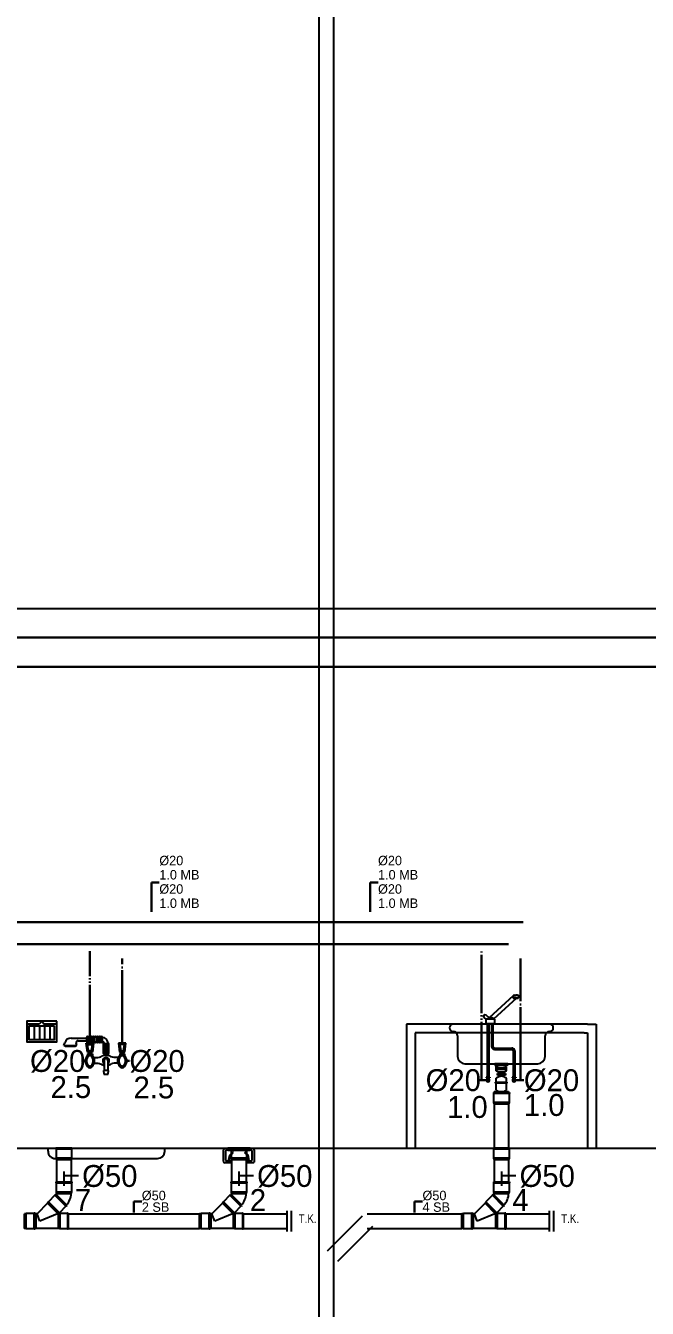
# Model space of a CAD drawing. Header units: centimetres. Extents: x 247996 to 315152, y -468471 to -440326.
# Drawn here: x 270614 to 271040, y -444710 to -443831 of the extents above; entities that cross this region are included whole.
import ezdxf
from ezdxf.enums import TextEntityAlignment as Align

# ---------------------------------------------------------------- set-up
doc = ezdxf.new("R2010")
doc.units = ezdxf.units.CM
for name, pattern in [('0', [500, 500]), ('BASMA HATTI', [0.375, 0.25, -0.125]), ('SICAK', [4.600000000000001, 4, -0.15, 0.075, -0.15, 0.075, -0.15]), ('SOGUK', [5.4, 5, -0.2, 0, -0.2])]:
    doc.linetypes.add(name, pattern=pattern)
for name, color, linetype in [('SCOTT-MTY-CİHAZ', 135, 'Continuous'), ('SCOTT-MTY-PVC', 43, 'Continuous'), ('SCOTT-MTY-SEMA', 8, 'Continuous'), ('SCOTT-MTY-SIRKULASYON-BORU', 31, 'Continuous'), ('SCOTT-MTY-TEFRIS', 15, 'Continuous'), ('SCOTT-MTY-YUK-BIRIMI', 7, 'Continuous')]:
    doc.layers.add(name, color=color, linetype=linetype)
for name, color, linetype, lineweight in [('SCOTT-MTY-PISSU-CAP', 211, 'Continuous', 30), ('SCOTT-MTY-SICAKSU-BORU', 1, 'BASMA HATTI', 30), ('SCOTT-MTY-SOGUKSU-BORU', 5, '0', 30), ('SCOTT-MTY-TEMIZSU-CAP', 101, 'Continuous', 30)]:
    doc.layers.add(name, color=color, linetype=linetype, lineweight=lineweight)
doc.styles.add('CAP', font='wturkce.SHX', dxfattribs={"width": 0.65})
doc.styles.add('MTY_CAP', font='wturkce.SHX', dxfattribs={"width": 0.65})
doc.styles.add('ROTAS', font='arial.ttf')

# ---------------------------------------------------------------- blocks, each defined once
blk = doc.blocks.new('DUS TEKNESI1 KOLON')
at = {"layer": 'SCOTT-MTY-SICAKSU-BORU', "linetype": 'SICAK', "ltscale": 10}
blk.add_line((17.78859848637148, 71.98681470639531), (17.78859848633783, 135), dxfattribs=at)
at = {"layer": 'SCOTT-MTY-SOGUKSU-BORU', "linetype": 'SOGUK', "ltscale": 10}
blk.add_line((39.9447523753679, 71.98681470639531), (39.9447523754734, 130), dxfattribs=at)
at = {"layer": 'SCOTT-MTY-TEFRIS', "color": 2}
for p, q in [((-16.90549349372122, 85.05168295848853), (-25.51486292636491, 85.05168295848853)), ((-20.4116581187136, 83.67023136365788), (-20.4116581187136, 74.57912321436925)), ((-15.20906265923077, 87.0084504579354), (-16.9054934939295, 85.05168295848853)), ((-16.74235529506041, 83.67023136365788), (-16.74235529506041, 74.57912321436925)), ((-15.20906265923077, 87.0084504579354), (-13.57896793185864, 85.05168295848853)), ((-4.903262392107536, 85.05168295848853), (-13.57896793185864, 85.05168295848853)), ((-13.2478090441964, 83.67023136365788), (-13.2478090441964, 74.57912321436925)), ((-9.665921082272689, 83.67023136365788), (-9.665921082272689, 74.57912321436925))]:
    blk.add_line(p, q, dxfattribs=at)
at = {"layer": 'SCOTT-MTY-TEFRIS', "color": 4}
for p, q in [((-0.03452504053348093, 70.35327847514236), (0.589968350421259, 72.36084385624963)), ((-0.03452504053348093, 70.35327847514236), (8.819811606237636, 70.35327847514236)), ((4.920707833942288, 75.54911373559844), (15.44937352025227, 75.54911373559844)), ((8.819811606237636, 70.35327847514236), (8.371878063848271, 72.02145835454485)), ((9.685959143931541, 73.73494050734553), (15.44937352025227, 73.73494050734553)), ((15.21118045777621, 71.98681470639531), (20.36601651496676, 71.98681470639531)), ((16.07034463485252, 65.96074504846092), (15.21118045777621, 71.98681470639531)), ((15.44937352025227, 76.00265704265439), (15.44937352025227, 73.28139720028958)), ((15.44937352025227, 75.54911373559844), (15.44937352025227, 73.73494050734553)), ((16.85727680319178, 66.86783166257283), (16.25676755996028, 71.0797280922834)), ((16.25676755996028, 71.0797280922834), (19.32042941278996, 71.0797280922834)), ((16.81000344142012, 73.28139720028958), (16.81000344142012, 76.00265704265439)), ((18.17063336260253, 76.00265704265439), (18.17063336260253, 73.28139720028958)), ((19.32042941278996, 71.0797280922834), (18.71992016955119, 66.86783166257283)), ((20.36601651496676, 71.98681470639531), (19.50685233789045, 65.96074504846092)), ((19.53126328377766, 76.00265704265439), (19.53126328377766, 73.28139720028958)), ((19.53126328377766, 76.00265704265439), (19.53126328377766, 73.28139720028958)), ((20.89189320496007, 73.28139720028958), (20.89189320496007, 76.00265704265439)), ((22.25252312614248, 76.00265704265439), (22.25252312614248, 73.28139720028958)), ((23.61315304730306, 76.00265704265439), (23.61315304730306, 73.28139720028958)), ((24.97378296849274, 76.00265704265439), (24.97378296849274, 73.28139720028958)), ((26.33441288966787, 76.00265704265439), (26.33441288966787, 73.28139720028958)), ((27.50604550968637, 71.92076727912172), (27.50604550968637, 71.87491948343632)), ((27.50604550968637, 71.87491948343632), (30.22730535203664, 71.87491948343632)), ((27.50604550968637, 70.51428956225482), (30.22730535203664, 70.51428956225482)), ((30.22730535203664, 71.92076727912172), (30.22730535203664, 71.87491948343632)), ((42.52217040396135, 71.98681470639531), (37.36733434675625, 71.98681470639531)), ((37.36733434675625, 71.98681470639531), (38.22649852383256, 65.96074504846092)), ((38.41292144894032, 71.0797280922834), (39.01343069217182, 66.86783166257283)), ((41.47658330176273, 71.0797280922834), (38.41292144894032, 71.0797280922834)), ((40.87607405853123, 66.86783166257283), (41.47658330176273, 71.0797280922834)), ((41.66300622687049, 65.96074504846092), (42.52217040396135, 71.98681470639531)), ((19.50685233789045, 65.96074504846092), (16.07034463485252, 65.96074504846092)), ((16.08703322099245, 64.71282621698447), (16.08703322099245, 63.56608193897227)), ((16.08703322099245, 64.71282621698447), (19.49016375175052, 64.71282621698447)), ((18.71992016955119, 66.86783166257283), (16.85727680319178, 66.86783166257283)), ((16.94530336663956, 65.96074504846092), (16.94530336663956, 64.71282621698447)), ((16.9941198350898, 63.80573960285892), (16.9941198350898, 63.16955331644476)), ((16.9941198350898, 63.80573960285892), (18.58307713763861, 63.80573960285892)), ((18.58307713763861, 63.80573960285892), (18.58307713763861, 63.16955331644476)), ((18.60477465363147, 64.71282621698447), (18.60477465363147, 65.96074504846092)), ((19.49016375175052, 64.71282621698447), (19.49016375175052, 63.56608193897227)), ((27.50604550968637, 69.1536596410715), (30.22730535203664, 69.1536596410715)), ((27.50604550968637, 67.79302971989), (30.22730535203664, 67.79302971989)), ((30.22730535203664, 66.43239979872124), (27.50604550968637, 66.43239979872124)), ((27.50604550968637, 65.07176987753974), (27.50604550968637, 63.47978388242973)), ((27.50604550968637, 65.07176987753974), (30.22730535203664, 65.07176987753974)), ((30.22730535203664, 65.07176987753974), (30.22730535203664, 63.47978388242973)), ((38.22649852383256, 65.96074504846092), (41.66300622687049, 65.96074504846092)), ((38.24318710995794, 64.71282621698447), (38.24318710995794, 63.56608193897227)), ((38.24318710995794, 64.71282621698447), (41.64631764075966, 64.71282621698447)), ((39.01343069217182, 66.86783166257283), (40.87607405853123, 66.86783166257283)), ((39.12857620809154, 64.71282621698447), (39.12857620809154, 65.96074504846092)), ((39.15027372407712, 63.80573960285892), (39.15027372407712, 63.1695533166785)), ((40.73923102664048, 63.80573960285892), (39.15027372407712, 63.80573960285892)), ((40.73923102664048, 63.80573960285892), (40.73923102664048, 63.16955331644476)), ((40.788047495098, 65.96074504846092), (40.788047495098, 64.71282621698447)), ((41.64631764075966, 64.71282621698447), (41.64631764075966, 63.56608193897227)), ((30.65411314765879, 53.37543898327476), (27.04572790763268, 53.37543898327476)), ((27.04572790763268, 53.37543898327476), (27.41053672373891, 50.81671575394193)), ((27.51232400039953, 59.99999999999818), (27.51232400039953, 53.37543898327476)), ((30.22102686133076, 59.99999999999818), (30.22102686133076, 53.37543898327476)), ((30.28930433155256, 50.81671575391283), (30.65411314765879, 53.37543898327476)), ((27.41053672373891, 50.81671575394193), (30.28930433155256, 50.81671575391283)), ((-10.89246673008529, -2.032139544639904), (-10.88869486857948, 0)), ((-10.88869486857948, 0), (69.13453535669032, 0)), ((69.13072904403816, -2.050700548575151), (69.13453535669032, 0)), ((-5.8924753428646, -7.041420046607527), (64.13073765681747, -7.041420046607527))]:
    blk.add_line(p, q, dxfattribs=at)
at = {"layer": 'SCOTT-MTY-TEFRIS', "color": 2}
for points in [[(-4.903262392107536, 87.0084504579354), (-25.51486292636491, 87.0084504579354), (-25.51486292636491, 72.98565237272214), (-4.903262392107536, 72.98565237272214)], [(-6.560564411921405, 83.67023136365788), (-24.1306744327976, 83.67023136365788), (-24.1306744327976, 74.57912321436925), (-6.560564411921405, 74.57912321436925)]]:
    blk.add_lwpolyline(points, close=True, dxfattribs=at)
at = {"layer": 'SCOTT-MTY-TEFRIS', "color": 4}
blk.add_lwpolyline([(7.814454727111297, 70.35327847514236), (7.814454727111297, 69.783451321141), (0.9708318386001338, 69.783451321141), (0.9708318386001338, 70.35327847514236)], dxfattribs=at)
for points in [[(20.42955500659082, 62.28331416180117, 0.0526716905966196), (22.2172954138332, 62.09446361320443, 0.0636710688081659)], [(22.2172954138332, 62.09446361320443, 0.0636710688081659), (24.3700965745702, 62.36972181299643, 0.0766858562859539), (26.02760068344287, 63.08503269417088, 0.0013850352430139), (26.04642255138242, 63.09691858368569, 0.1468806779191832)], [(31.68692831032604, 63.09691858368569, 0.0296585259135149), (31.01947659161306, 63.31340413709222, 0.0636710688083647), (28.86667543084695, 63.58866233688423, 0.0636710688083874), (26.71387427010995, 63.31340413709222, 0.029658525913643), (26.04642255138242, 63.09691858368569, 0.0013850352430224)], [(35.51605544791164, 62.09446361320443, -0.0636710688081659), (33.36325428713826, 62.36972181299643, -0.0766858562859539), (31.70575017827287, 63.08503269417088, -0.0013850352430139), (31.68692831032604, 63.09691858368569, -0.1468806779191832)], [(32.695802568418, 62.58620736641751, 0.0013850352449544), (32.67698070044935, 62.59809325593051, 0.0766858562858116)], [(37.30379585511764, 62.28331416180117, -0.0526716905966196), (35.51605544791164, 62.09446361320443, -0.0636710688081659)], [(20.74465748714647, 58.1911488764872, -0.0432707630150079), (22.2172954138332, 58.31883227910839, -0.0636710688081659)], [(22.2172954138332, 58.31883227910839, -0.0636710688081659), (24.3700965745702, 58.04357407931639, -0.0296585259134074), (25.03754829329046, 57.82708852591077, -0.001385035243235)], [(25.03754829329046, 57.82708852591077, 0.0013850352434818), (25.05637016123001, 57.81520263641141, 0.0766858562858554), (26.71387427010268, 57.09989175523333, 0.0238503206793698), (27.51232400039953, 56.93250311029078, 0.0636710688081659)], [(30.22102686133076, 56.93250311029078, 0.0238503206792059), (31.01947659161306, 57.09989175521878, 0.0766858562859539), (32.676980700493, 57.81520263641141, 0.001385035243529), (32.695802568418, 57.82708852591077, 0.1468806779191832)], [(35.51605544791164, 58.31883227910839, 0.0636710688081659), (33.36325428713826, 58.04357407931639, 0.0296585259134074), (32.695802568418, 57.82708852591077, 0.001385035243235)], [(36.98869337457654, 58.1911488764872, 0.0432707630150079), (35.51605544791164, 58.31883227910839, 0.0636710688081659)]]:
    blk.add_lwpolyline(points, format="xyb", dxfattribs=at)
for centre, radius, start, end in [((4.920707833942288, 71.01368066499526), 4.535433070597036, 90, 162.7206485530062), ((9.685959143931541, 72.37431058617949), 1.36062992117911, 90, 195.0303136719673), ((16.12968848082892, 76.00265704265439), 0.6803149605895574, 0, 180), ((16.12968848082892, 73.28139720028958), 0.6803149605895574, 180, 0), ((17.49031840201133, 76.00265704265439), 0.6803149605895574, 0, 180), ((17.49031840201133, 73.28139720028958), 0.6803149605895574, 180, 0), ((18.85094832318646, 76.00265704265439), 0.6803149605895574, 0, 180), ((18.85094832318646, 73.28139720028958), 0.6803149605895574, 180, 0), ((20.21157824436159, 76.00265704265439), 0.6803149605895574, 0, 180), ((20.21157824436159, 73.28139720028958), 0.6803149605895574, 180, 0), ((21.57220816555127, 76.00265704265439), 0.6803149605895574, 0, 180), ((21.57220816555127, 73.28139720028958), 0.6803149605895574, 180, 0), ((22.93283808672641, 76.00265704265439), 0.6803149605895574, 0, 180), ((22.93283808672641, 73.28139720028958), 0.6803149605895574, 180, 0), ((24.29346800790881, 76.00265704265439), 0.6803149605895574, 0, 180), ((24.29346800790881, 73.28139720028958), 0.6803149605895574, 180, 0), ((25.65409792909122, 76.00265704265439), 0.6803149605895574, 0, 180), ((25.65409792909122, 73.28139720028958), 0.6803149605895574, 180, 0), ((26.14541558851124, 71.92076727912172), 1.36062992117911, 0, 82.02097710696407), ((26.14541558851124, 71.92076727912172), 4.081889763537333, 0, 87.34617512609289), ((27.50604550968637, 71.19460452285239), 0.6803149605895574, 90, 270), ((27.50604550968637, 69.83397460167089), 0.6803149605895574, 90, 270), ((30.22730535203664, 71.19460452285239), 0.6803149605895574, 270, 90), ((30.22730535203664, 69.83397460167089), 0.6803149605895574, 270, 90), ((19.7920483550879, 59.86747403016398), 5.235149877964353, 135.0501670005738, 225.8295360006501), ((19.7920483550879, 59.86747403016398), 4.328063263844946, 130.2753814088934, 225.8295360006501), ((15.78514861793155, 59.86747403016398), 4.328063263844946, 314.1704639993499, 49.72461859550391), ((15.78514861793155, 59.86747403016398), 5.235149877964353, 314.1704639993499, 44.94983299942622), ((28.86820123161669, 59.87168214397298), 2.247679709009634, 311.5146007073777, 228.4853992926225), ((27.50604550968637, 68.47334468048757), 0.6803149605895574, 90, 270), ((27.50604550968637, 67.11271475930607), 0.6803149605895574, 90, 270), ((27.50604550968637, 65.75208483812276), 0.6803149605895574, 90, 270), ((30.22730535203664, 68.47334468048757), 0.6803149605895574, 270, 90), ((30.22730535203664, 67.11271475930607), 0.6803149605895574, 270, 90), ((30.22730535203664, 65.75208483812276), 0.6803149605895574, 270, 90), ((41.94820224380601, 59.86747403016398), 5.235149877964353, 135.0501670005738, 225.8295360006501), ((41.94820224380601, 59.86747403016398), 4.328063263844946, 130.2753814044961, 225.8295360006501), ((37.94130250664239, 59.86747403016398), 4.328063263844946, 314.1704639993499, 49.72461859110664), ((37.94130250664239, 59.86747403016398), 5.235149877964353, 314.1704639993499, 44.94983299942622), ((17.78859848635693, 57.10860611816861), 1.922574113726744, 211.2070452844912, 328.7929547155088), ((17.78902863629264, 57.58204648825449), 1.302448261111349, 218.9606541328795, 321.6991036172968), ((28.86667543084695, 59.99999999999818), 1.354351430469844, 0, 180), ((39.94475237535153, 57.10860611816861), 1.922574113726744, 211.2070452844912, 328.7929547155088), ((39.94432222543765, 57.58204648825449), 1.302448261111349, 218.3008963827032, 321.0393458671206), ((-5.8924753428646, -2.041420046607527), 5, 179.8936532200357, 270), ((64.13073765681747, -2.041420046607527), 5, 270, 359.8936532200357)]:
    blk.add_arc(centre, radius, start, end, dxfattribs=at)
at = {"layer": 'SCOTT-MTY-TEMIZSU-CAP'}
for p, q in [((14.55705274087268, 59.82728492842671), (12.02713803587744, 59.82728492842671)), ((43.1762981208567, 59.82728492835849), (44.90060360423695, 59.82728492835849))]:
    blk.add_line(p, q, dxfattribs=at)
at = {"layer": 'SCOTT-MTY-PISSU-CAP', "lineweight": -3, "ltscale": 100, "style": 'CAP', "width": 0.65}
blk.add_attdef('PSCP', (12.50000000002183, -26.50000000000637), '', height=15, dxfattribs=at)
at = {"layer": 'SCOTT-MTY-TEMIZSU-CAP', "color": 101, "style": 'CAP', "width": 0.65}
for tag, p in [('SCCP', (12.02713803587744, 59.82728492842671)), ('SOCP', (44.90060360423695, 59.82728492835849))]:
    blk.add_attdef(tag, text='', height=15, dxfattribs=at).set_placement(p, align=Align.MIDDLE_LEFT)
at = {"layer": 'SCOTT-MTY-YUK-BIRIMI', "color": 101, "style": 'CAP', "width": 0.65}
blk.add_attdef('SC', text='', height=15, dxfattribs=at).set_placement((7.057052740872678, 41.92666160610861), align=Align.MIDDLE_LEFT)
blk.add_attdef('SO', (47.73511368010421, 34.1758758881615), '', height=15, dxfattribs=at)
at = {"layer": 'SCOTT-MTY-YUK-BIRIMI', "color": 211, "lineweight": -3, "ltscale": 100, "style": 'CAP', "width": 0.65}
blk.add_attdef('PS', (7.500000000021828, -43.00000000000637), '', height=15, dxfattribs=at)
blk = doc.blocks.new('PVC CATAL SAG')
at = {"layer": 'SCOTT-MTY-PISSU-CAP', "lineweight": -3, "ltscale": 100}
for p, q in [((2.182787284255028e-11, -15.84028594098527), (2.182787284255028e-11, -25.84028594098527)), ((10.00000000002183, -18.88695042063773), (2.182787284255028e-11, -18.88695042063773))]:
    blk.add_line(p, q, dxfattribs=at)
at = {"layer": 'SCOTT-MTY-PVC', "color": 43}
for p, q in [((-5.5, 3.637978807091713e-12), (-5.5, -0.59999999997126)), ((5.499999999825377, -3.637978807091713e-12), (-5.5, -3.637978807091713e-12)), ((-5.299863934546011, -0.5999999999803549), (-5.5, -0.59999999997126)), ((5.299863934429595, -0.5999999999803549), (-5.299863934371388, -0.5999999999803549)), ((-5.299863934546011, -0.5999999999803549), (-5.299863934546011, -6.851006618233441)), ((5.299863934429595, -6.851006618244355), (-5.299863934546011, -6.851006618233441)), ((-5.299863934546011, -6.851006618233441), (-5, -7.991006618238316)), ((5, -7.991006618252868), (-5, -7.991006618238316)), ((-5, -7.991006618252868), (-5, -22.86899928772618)), ((5.299863934429595, -6.851006618244355), (5, -7.991006618252868)), ((5, -7.991006618252868), (5, -22.86899928772618)), ((5.5, -0.5999999999803549), (5.299863934429595, -0.5999999999803549)), ((5.299863934429595, -0.5999999999803549), (5.299863934429595, -6.851006618244355)), ((5.499999999825377, -3.637978807091713e-12), (5.5, -0.5999999999803549)), ((-5.5, -23.02886766758775), (-5.500000000174623, -23.62886766756446)), ((-5.5, -23.02886766758775), (-4.973860790196341, -23.02886766758775)), ((-5.500000000174623, -23.62886766756446), (-5.299863934604218, -23.62886766756446)), ((-5.299863934604218, -23.62886766756446), (5.299863934196765, -23.62886766756446)), ((-5.299863934604218, -23.62886766756446), (-5.299863934604218, -29.87987428582846)), ((-5, -23.02886766758047), (5.026139210007386, -23.02886766758775)), ((5.026139210007386, -23.02886766758775), (5.499999999825377, -23.02886766758047)), ((5.299863934371388, -23.62886766756446), (5.499999999825377, -23.62886766755537)), ((5.299863934371388, -23.62886766756446), (5.299863934371388, -29.87987428581755)), ((5.499999999825377, -23.02886766758047), (5.499999999825377, -23.62886766755537)), ((-6.166603035817388, -32.26721365552794), (-10.5867322050035, -36.68734282464311)), ((-5.88385653620935, -31.70143201771816), (-6.308120604982832, -32.12569608643525)), ((-5.88385653620935, -31.70143201771816), (-6.308120604982832, -32.12569608643525)), ((-6.308120604982832, -32.12569608643525), (-6.166603035817388, -32.26721365552794)), ((-6.308120604982832, -32.12569608643525), (-6.166603035817388, -32.26721365552794)), ((-6.166603035817388, -32.26721365552794), (1.32853641899419, -39.7623531104723)), ((-5.88385653620935, -31.70143201771816), (-5.575600353011396, -32.0096882010198)), ((-5.88385653620935, -31.70143201771816), (-5.575600353011396, -32.0096882010198)), ((-5.292893219011603, -31.7269810669909), (-5.575600353011396, -32.0096882010198)), ((-5.575600353011396, -32.0096882010198), (1.540764666191535, -39.12605322023546)), ((-5.299863934604218, -29.87987428582846), (5.299863934371388, -29.87987428581755)), ((-5.299863934604218, -29.87987428582846), (-5.000000000174623, -31.01987428583698)), ((-5.292893219011603, -31.7269810669909), (1.778174593026051, -38.79804887891214)), ((-5.000000000174623, -31.01987428583698), (4.999999999825377, -31.01987428582243)), ((5.299863934371388, -29.87987428581755), (4.999999999825377, -31.01987428582243)), ((-11.15398411959177, -37.73229437122927), (-18.46168974819011, -44.99999999999432)), ((-10.5867322050035, -36.68734282464311), (-11.15398411959177, -37.73229437122927)), ((-11.15398411959177, -37.73229437122927), (-4.13654429660528, -44.74973419389585)), ((-10.5867322050035, -36.68734282464311), (-3.091592749988195, -44.1824822794822)), ((1.32853641899419, -39.7623531104723), (-3.091592749988195, -44.1824822794822)), ((1.32853641899419, -39.7623531104723), (1.470053988217842, -39.9038706795468)), ((1.32853641899419, -39.7623531104723), (1.470053988217842, -39.9038706795468)), ((1.894318056816701, -39.47960661083152), (1.470053988217842, -39.9038706795468)), ((1.894318056816701, -39.47960661083152), (1.470053988217842, -39.9038706795468)), ((1.778174593026051, -38.79804887891214), (1.495467458997155, -39.08075601294104)), ((1.495467458997155, -39.08075601294104), (1.894318056816701, -39.47960661083152)), ((1.495467458997155, -39.08075601294104), (1.894318056816701, -39.47960661083152)), ((-25.86000000018975, -44.7001360655911), (-27.00000000017462, -44.99999999992974)), ((-27.00000000017462, -55.00000000005912), (-27.00000000017462, -44.99999999992974)), ((-25.86000000018975, -55.29986393439594), (-25.86000000018975, -44.7001360655911)), ((-20.32606563760782, -44.70013606559201), (-25.86000000018975, -44.7001360655911)), ((-19.72606563780573, -44.49999999999613), (-20.32606563760782, -44.49999999999613)), ((-20.32606563760782, -44.70013606559201), (-20.32606563760782, -44.49999999999613)), ((-20.32606563760782, -55.29986393439685), (-20.32606563760782, -44.70013606559201)), ((-19.72606563780573, -44.99999999999432), (-19.72606563780573, -44.49999999999613)), ((-19.72606563780573, -54.99999999999454), (-19.72606563780573, -44.99999999999432)), ((-19.3262573746033, -44.99999999999432), (-19.72606563780573, -44.99999999999432)), ((-18.45959901902825, -44.99792071477873), (-19.3262573746033, -44.99792071478419)), ((-19.3262573746033, -44.99792071477873), (-19.3262573746033, -55.00207928521013)), ((-19.3262573746033, -44.99792071476963), (-19.3262573746033, -55.00207928520467)), ((-19.3262573746033, -44.99999999999432), (-19.3262573746033, -54.99999999999454)), ((-19.3262573746033, -54.99999999999454), (-19.3262573746033, -44.99999999999432)), ((-16.49692362517817, -50.00207928521718), (-18.46168974819011, -44.99999999999432)), ((-4.426810102799209, -44.99999999999432), (-16.49692362517817, -50.00207928521718)), ((-4.13654429660528, -44.74973419389585), (-4.426810102799209, -44.99999999999432)), ((-4.01631226320751, -44.99792071477873), (-4.424398485192796, -44.99792071477873)), ((-3.091592749988195, -44.1824822794822), (-4.13654429660528, -44.74973419389585)), ((-2.87631226319354, -44.70013606559201), (-4.01631226320751, -44.99792071477873)), ((-4.01631226320751, -44.99792071477873), (-4.01631226320751, -55.00207928521013)), ((2.399999999819563, -44.70013606559201), (-2.87631226319354, -44.70013606559201)), ((-2.87631226319354, -44.70013606559201), (-2.87631226319354, -55.29986393439685)), ((2.999999999825384, -44.50000000000887), (2.399999999819563, -44.50000000000887)), ((2.399999999819563, -44.50000000000887), (2.399999999819563, -44.70013606559201)), ((2.399999999819563, -44.70013606559201), (2.399999999819563, -55.29986393439685)), ((2.999999999825384, -44.50000000000887), (2.999999999825384, -44.99999999999432)), ((2.999999999825384, -44.99999999999432), (2.999999999825384, -54.99999999999454)), ((-25.86000000018975, -55.29986393439594), (-27.00000000017462, -55.00000000005912)), ((-20.32606563760782, -55.29986393439685), (-25.86000000018975, -55.29986393439594)), ((-20.32606563760782, -55.49999999997999), (-20.32606563760782, -55.29986393439685)), ((-19.72606563780573, -55.49999999997999), (-20.32606563760782, -55.49999999997999)), ((-19.72606563780573, -55.49999999997999), (-19.72606563780573, -54.99999999999454)), ((-19.3262573746033, -54.99999999999454), (-19.72606563780573, -54.99999999999454)), ((-4.01631226320751, -55.00207928521013), (-19.3262573746033, -55.00207928522468)), ((-2.87631226319354, -55.29986393439685), (-4.01631226320751, -55.00207928521013)), ((2.399999999819563, -55.29986393439685), (-2.87631226319354, -55.29986393439685)), ((2.399999999819563, -55.29986393439685), (2.399999999819563, -55.49999999999454)), ((2.999999999825384, -55.49999999999454), (2.399999999819563, -55.49999999999454)), ((2.999999999825384, -54.99999999999454), (2.999999999825384, -55.49999999999454))]:
    blk.add_line(p, q, dxfattribs=at)
for radius in [0.9999999999958049, 10.99999999999592]:
    blk.add_arc((-6.000000000174623, -31.01987428583698), radius, 315.0000000003132, 0, dxfattribs=at)
blk = doc.blocks.new('SUZGEC1 KOLON')
at = {"layer": 'SCOTT-MTY-TEFRIS', "color": 2}
for p, q in [((-9.499999999869033, 0), (-7.699999999953434, 0)), ((-7.699999999953434, 0), (-7.699999999967986, -1.400000000025102)), ((7.699999999953434, 0), (-7.699999999953434, 0)), ((-7.699999999953434, 0), (-7.699999999967986, -1.400000000025102)), ((-4.899999999906868, 0), (-6.30000000003929, 0)), ((-6.30000000003929, 0), (-6.300000000082946, -1.400000000025102)), ((-4.899999999950523, -1.11614684958522), (-6.016146849397046, 0)), ((-4.899999999819556, -0.3736847293330356), (-5.273684729269007, 0)), ((-4.899999999819556, -0.126197355916247), (-5.026197355968179, 1.14596332423389e-10)), ((-4.899999999928696, -1.400000000025102), (-4.899999999906868, 0)), ((-2.100000000093132, 0), (-3.5, 0)), ((-3.5, 0), (-3.500000000029104, -1.400000000025102)), ((-2.10000000015134, -1.11614684958522), (-3.216146849590586, 0)), ((-2.099999999998545, -0.3736847293330356), (-2.473684729447996, 0)), ((-2.099999999998545, -0.126197355916247), (-2.226197356147168, 1.14596332423389e-10)), ((-2.100000000122236, -1.400000000025102), (-2.100000000093132, 0)), ((0.6999999999534339, 0), (-0.6999999999534339, 0)), ((-0.6999999999534339, 0), (-0.6999999999825377, -1.400000000025102)), ((0.7000000000116415, -1.363634223351255), (-0.6636342231868184, 0)), ((0.7000000000116415, -1.116146849818051), (-0.4161468497695751, 0)), ((0.7000000000407454, -0.6211721029831097), (0.07882789694122039, 1.14596332423389e-10)), ((0.7000000001571607, -0.3736847296822816), (0.3263152703584637, 0)), ((0.7000000000407454, -0.1261973562650383), (0.5738026436592918, 1.14596332423389e-10)), ((0.699999999931606, -1.400000000025102), (0.6999999999534339, 0)), ((3.5, 0), (2.100000000100408, 0)), ((2.100000000100408, 0), (2.100000000056752, -1.400000000025102)), ((3.499999999941792, -1.363634222537257), (2.136365777550964, 0)), ((3.500000000058208, -1.116146849235975), (2.383853150968207, 0)), ((3.500000000101863, -0.621172102284163), (2.878827897693554, 1.14596332423389e-10)), ((3.500000000101863, -0.3736847288673744), (3.126315271103522, 0)), ((3.499999999970896, -0.126197355450131), (3.373802644411626, 1.14596332423389e-10)), ((3.499999999970896, -1.400000000025102), (3.5, 0)), ((6.300000000061118, 0), (4.899999999906868, 0)), ((4.899999999906868, 0), (4.899999999877764, -1.400000000025102)), ((6.30000000011205, -1.363634222768269), (4.936365777371975, 0)), ((6.30000000011205, -1.11614684935239), (5.183853150781943, 0)), ((6.300000000250293, -0.6211721026343184), (5.678827897500014, 1.14596332423389e-10)), ((6.300000000141154, -0.3736847292161656), (5.926315270931809, 0)), ((6.300000000141154, -0.126197355799377), (6.173802644232637, 1.14596332423389e-10)), ((6.300000000032014, -1.400000000025102), (6.300000000061118, 0)), ((7.699999999917054, -1.400000000025102), (7.699999999953434, 0)), ((7.699999999953434, 0), (9.500000000130967, 0)), ((7.699999999917054, -1.400000000025102), (7.699999999953434, 0)), ((-10.49999999980355, -9.000000000001364), (-10.49999999989814, -1.000000000001364)), ((-9.099999999998545, -1.900000000023283), (-9.100000000122236, -8.099999999918055)), ((-7.699999999967986, -1.400000000025102), (-8.600000000013097, -1.400000000025102)), ((-8.600000000122236, -8.599999999918055), (-5.300755628411643, -8.599999999918055)), ((-7.699999999967986, -1.400000000025102), (7.699999999917054, -1.400000000025102)), ((-7.080646122827602, -8.599999999918055), (-6.303696323222539, -4.753128786746402)), ((-6.932969131448772, -8.599999999859392), (-7.055831665456935, -8.477137465845317)), ((-7.030087318998994, -8.349670817377046), (-6.519991350272903, -8.349670817377046)), ((-6.75619243636902, -8.599999999744341), (-7.006521618866827, -8.349670817261995)), ((-6.579415740983677, -8.599999999744341), (-6.829744923452381, -8.349670817261995)), ((-6.54233571835357, -8.460303327185102), (-6.652968228270765, -8.349670817261995)), ((-6.614353006269084, -6.291267096356023), (-6.104257037892239, -6.291267096356023)), ((-6.590051605657209, -6.291267096297361), (-6.610269593707926, -6.271049108239367)), ((-6.413274910242762, -6.29126709641605), (-6.580565455536998, -6.123976551113174)), ((-6.570550154458033, -8.599999999918055), (-5.843460755218985, -5.000000000174168)), ((-6.236498215061147, -6.291267096297361), (-6.550861317598901, -5.97690399375324)), ((-6.09677364637173, -6.254214969697387), (-6.521157179318834, -5.829831436742097)), ((-6.067069508309942, -6.107142412454323), (-6.491453041380737, -5.682758879382163)), ((-6.037365370022599, -5.96006985544318), (-6.461748903209809, -5.53568632225506)), ((-6.007661231982638, -5.812997298200116), (-6.432044765148021, -5.388613765011996)), ((-5.977957093797158, -5.665924740955234), (-6.402340626867954, -5.241541208001308)), ((-5.948252955728094, -5.51885218382813), (-6.372636488813441, -5.094468650757335)), ((-5.918548817688134, -5.371779626584157), (-6.342932350642513, -4.947396093631141)), ((-5.888844679633621, -5.224707069341093), (-6.313228212588001, -4.800323536387168)), ((-6.303696323222539, -4.753128786746402), (-4.250567536480958, -2.700000000069394)), ((-5.111121596361045, -1.400000000025102), (-6.299999999959255, -0.2111215962790993)), ((-5.358608969661873, -1.400000000140153), (-6.299999999959255, -0.4586089696963427)), ((-5.606096343079116, -1.399999999906413), (-6.299999999842839, -0.7060963431140408)), ((-5.853583716503636, -1.400000000025102), (-6.300000000097498, -0.9535837164153236)), ((-6.101071089797188, -1.400000000025102), (-6.299999999988358, -1.201071089948073)), ((-6.300000000082946, -1.400000000025102), (-4.899999999928696, -1.400000000025102)), ((-4.89999999984866, -1.363634223002009), (-6.263634222690598, -1.173248165287077e-10)), ((-5.859140541462693, -5.07763451221399), (-6.243671294942033, -4.693103758618236)), ((-5.80172955658054, -4.958268801798113), (-6.155282947409432, -4.60471541085326)), ((-5.713341208800557, -4.869880454265967), (-6.066894599636726, -4.516327063320205)), ((-5.624952861282509, -4.781492106500082), (-5.978506252111401, -4.427938715555229)), ((-5.536564513517078, -4.693103758968391), (-5.890117904338695, -4.339550368022174)), ((-5.843460755218985, -5.000000000174168), (-4.043460755288834, -3.200000000128057)), ((-5.448176166210033, -4.60471541096922), (-5.80172955681337, -4.251162020257198)), ((-4.899999999928696, -0.868659476051107), (-5.768659475979803, -1.173248165287077e-10)), ((-5.359787818451878, -4.516327063437075), (-5.71334120904794, -4.162773672724143)), ((-5.271399470919278, -4.427938715671189), (-5.624952861508064, -4.074385324960076)), ((-5.183011123139295, -4.339550368140408), (-5.536564513749909, -3.985996977426112)), ((-4.899999999928696, -0.6211721026343184), (-5.521172102438868, -1.173248165287077e-10)), ((-5.094622775621247, -4.251162020373158), (-5.448176166210033, -3.897608629662045)), ((-5.00623442784854, -4.162773672841013), (-5.359787818451878, -3.809220282128081)), ((-4.917846080323216, -4.074385325075127), (-5.271399470919278, -3.720831934363105)), ((-4.829457732557785, -3.985996977542982), (-5.183011123139295, -3.63244358683005)), ((-4.741069385017909, -3.897608629777096), (-5.094622775621247, -3.544055239065983)), ((-4.652681037259754, -3.809220282246315), (-5.00623442784854, -3.455666891532019)), ((-4.564292689719878, -3.720831934479065), (-4.917846080323216, -3.367278543768407)), ((-4.475904341961723, -3.632443586948284), (-4.829457732557785, -3.278890196233988)), ((-4.387515994429123, -3.544055239180125), (-4.741069385017909, -3.190501848469012)), ((-4.299127646656416, -3.455666891649344), (-4.652681037259754, -3.102113500936412)), ((-4.210739299131092, -3.367278543883003), (-4.564292689719878, -3.013725153172345)), ((-4.122350951358385, -3.278890196351313), (-4.475904341961723, -2.925336805638381)), ((-4.043650589509266, -3.180813862896681), (-4.387515994429123, -2.836948457874314)), ((-4.043669038302524, -3.004018718764235), (-4.299127646656416, -2.74856011034035)), ((-4.043700763034081, -2.700000000070822), (-4.250567536480958, -2.700000000069394)), ((-4.043687487095774, -2.827223574726089), (-4.170911061868537, -2.699999999952979)), ((-2.311121596547309, -1.400000000025102), (-3.499999999912689, -0.2111215966292548)), ((-2.558608969848137, -1.400000000140153), (-3.499999999788997, -0.4586089700460434)), ((-2.806096343258105, -1.399999999906413), (-3.499999999912689, -0.7060963433473262)), ((-3.053583716668072, -1.400000000025102), (-3.499999999941792, -0.9535837167641148)), ((-3.3010710899689, -1.400000000025102), (-3.499999999832653, -1.201071090181358)), ((-3.500000000029104, -1.400000000025102), (-2.100000000122236, -1.400000000025102)), ((-2.100000000027649, -1.363634223002009), (-3.463634222891415, -1.173248165287077e-10)), ((-2.100000000122236, -0.868659476051107), (-2.968659476173343, -1.173248165287077e-10)), ((-2.100000000122236, -0.6211721026343184), (-2.721172102639684, -1.173248165287077e-10)), ((0.4888784032664262, -1.400000000025102), (-0.6999999998733983, -0.2111215967461249)), ((0.2413910299728741, -1.400000000140153), (-0.6999999999825377, -0.4586089700460434)), ((-0.006096343451645225, -1.399999999906413), (-0.6999999998733983, -0.7060963434632868)), ((-0.2535837168688886, -1.400000000025102), (-0.7000000000116415, -0.9535837169983097)), ((-0.5010710901697166, -1.400000000025102), (-0.6999999998879503, -1.201071090414189)), ((-0.6999999999825377, -1.400000000025102), (0.699999999931606, -1.400000000025102)), ((0.7000000000407454, -0.8686594764012625), (-0.1686594763596077, -1.173248165287077e-10)), ((3.288878404011484, -1.400000000025102), (2.100000000180444, -0.2111215960471782)), ((3.041391030586965, -1.399999999906413), (2.100000000056752, -0.4586089693470967)), ((2.793903657300689, -1.399999999906413), (2.10000000042055, -0.7060963429989897)), ((2.546416283643339, -1.399999999906413), (2.10000000015134, -0.9535837163002725)), ((2.298928910342511, -1.399999999906413), (2.100000000282307, -1.201071089716152)), ((2.100000000056752, -1.400000000025102), (3.499999999970896, -1.400000000025102)), ((3.499999999970896, -0.868659475584991), (2.631340524392726, -1.173248165287077e-10)), ((4.252430307882605, -2.700000000128057), (4.045083518827867, -2.700000000126626)), ((4.045323526806897, -3.200000000128057), (4.045135694450176, -3.200000000128056)), ((5.845323526737047, -5.000000000174168), (4.045323526806897, -3.200000000128057)), ((6.334622491332993, -4.897028874257103), (4.137593617138918, -2.700000000069394)), ((6.30555909461691, -4.753128786804155), (4.252430307882605, -2.700000000128057)), ((6.088878403817944, -1.400000000025102), (4.899999999986903, -0.2111215960471782)), ((5.841391030407976, -1.399999999906413), (4.899999999986903, -0.4586089695803821)), ((5.593903657107148, -1.399999999906413), (4.90000000022701, -0.7060963429989897)), ((5.346416283457074, -1.399999999906413), (4.899999999972351, -0.9535837163002725)), ((5.098928910163522, -1.399999999906413), (4.900000000066939, -1.201071089716152)), ((4.899999999877764, -1.400000000025102), (6.300000000032014, -1.400000000025102)), ((6.379361948638689, -5.118545026868105), (5.298972240563269, -4.038155318792279)), ((6.42410140595166, -5.340061179479108), (5.298972240563296, -4.214932014087255)), ((6.468840863366495, -5.56157733220607), (5.298972240563322, -4.391708709390813)), ((5.298972240563963, -8.599999999918055), (8.599999999962165, -8.599999999918055)), ((6.300000000141154, -0.868659475936056), (5.431340524199186, -1.173248165287077e-10)), ((6.572412925983372, -8.599999999978081), (5.845323526737047, -5.000000000174168)), ((6.513580320686742, -5.783093484817073), (5.874386923329439, -5.143900087452039)), ((6.558319778021541, -6.004609637428985), (5.91912638064241, -5.365416240063041)), ((6.603059235436376, -6.226125790155038), (5.963865838071797, -5.586932392791368)), ((6.491423846397083, -6.29126709641605), (6.008605295501184, -5.808448545402371)), ((6.314647151099052, -6.29126709641605), (6.053344752821431, -6.029964698130243)), ((6.137870455801021, -6.291267096297361), (6.098084210243542, -6.251480850742155)), ((6.616215777903562, -6.291267096356023), (6.106119809410302, -6.291267096356023)), ((7.082508894593047, -8.599999999978081), (6.30555909461691, -4.753128786804155)), ((7.031950090400642, -8.349670817261995), (6.521854121681827, -8.349670817319293)), ((6.678836406390474, -8.599999999859392), (6.545478783140425, -8.466642376617074)), ((6.855613101797644, -8.599999999978081), (6.605283919081558, -8.349670817261995)), ((7.03238979697926, -8.599999999859392), (6.782060614379589, -8.349670817261995)), ((7.050453808449674, -8.44128731603314), (6.958837309801311, -8.349670817377046)), ((8.600000000071304, -1.400000000025102), (7.699999999917054, -1.400000000025102)), ((9.099999999947613, -8.099999999918055), (9.100000000071304, -1.900000000023283)), ((10.50000000010186, -1.000000000001364), (10.50000000019645, -9.499999999885404)), ((-5.30075562841143, -9.999999999954849), (-9.499999999788997, -10)), ((10.00000000019645, -9.999999999885404), (5.298972240564176, -9.999999999929559))]:
    blk.add_line(p, q, dxfattribs=at)
for centre, radius, start, end in [((-9.499999999912689, -1.000000000001364), 0.9999999999999996, 90, 180), ((-8.600000000013097, -1.900000000023283), 0.5, 90, 180), ((-8.600000000122236, -8.099999999918055), 0.5, 180, 270), ((8.600000000071304, -1.900000000023283), 0.5, 0, 90), ((8.599999999962165, -8.099999999918055), 0.5, 270, 0), ((9.500000000101863, -1.000000000001364), 0.9999999999999996, 0, 90), ((-9.499999999788997, -9.000000000001364), 0.9999999999999996, 180, 270), ((10.00000000019645, -9.499999999885404), 0.5, 270, 0)]:
    blk.add_arc(centre, radius, start, end, dxfattribs=at)
at = {"layer": 'SCOTT-MTY-PISSU-CAP', "lineweight": -3, "ltscale": 100, "style": 'CAP', "width": 0.65}
blk.add_attdef('PSCP', (12.50000000002183, -26.50000000000637), '', height=15, dxfattribs=at)
at = {"layer": 'SCOTT-MTY-YUK-BIRIMI', "color": 211, "lineweight": -3, "ltscale": 100, "style": 'CAP', "width": 0.65}
blk.add_attdef('PS', (7.500000000021828, -43.00000000000637), '', height=15, dxfattribs=at)
blk = doc.blocks.new('MTY-PIS SU CAP SB')
at = {"layer": 'SCOTT-MTY-PISSU-CAP'}
for p, q in [((0.8333333333333333, 1.166666666666667), (-2.414994729583641e-17, 1.166666666666667)), ((-2.414994729583641e-17, 1.166666666666667), (-2.414994729583641e-17, 0))]:
    blk.add_line(p, q, dxfattribs=at)
at = {"layer": 'SCOTT-MTY-PISSU-CAP', "style": 'MTY_CAP', "width": 0.65}
blk.add_attdef('PSCP', text='', height=1, dxfattribs=at).set_placement((0.833333333333333, 1.789719917615614), align=Align.MIDDLE_LEFT)
at = {"layer": 'SCOTT-MTY-YUK-BIRIMI', "color": 211, "style": 'MTY_CAP', "width": 0.65}
blk.add_attdef('PS', text='', height=1, dxfattribs=at).set_placement((0.8333333333333333, 0.5655007814667194), align=Align.MIDDLE_LEFT)
blk = doc.blocks.new('EVIYE1 KOLON')
at = {"layer": 'SCOTT-MTY-PVC', "color": 43}
for p, q in [((-5.5, 38.11204078800256), (-5.5, 37.51204078802766)), ((-5.026139210182009, 38.11204078799528), (-5.5, 38.11204078800256)), ((-5.299863934546011, 37.51204078801857), (-5.5, 37.51204078802766)), ((5.299863934429595, 37.51204078801857), (-5.299863934371388, 37.51204078801857)), ((-5.299863934546011, 37.51204078801857), (-5.299863934546011, 31.26103416976548)), ((4.999999999825377, 38.11204078800256), (-5.026139210182009, 38.11204078799528)), ((4.999999999825377, 38.6032771249902), (-5.000000000174623, 38.6032771249902)), ((-5.000000000174623, 38.6032771249902), (-5.000000000174623, 38.11204078799528)), ((5.499999999825377, 38.11204078799528), (4.973860790021718, 38.11204078799528)), ((4.999999999825377, 38.6032771249902), (4.999999999825377, 38.11204078800256)), ((5.5, 37.51204078801857), (5.299863934429595, 37.51204078801857)), ((5.299863934429595, 37.51204078801857), (5.299863934429595, 31.26103416975457)), ((5.499999999825377, 38.11204078799528), (5.5, 37.51204078801857)), ((5.299863934429595, 31.26103416975457), (-5.299863934546011, 31.26103416976548)), ((-5.299863934546011, 31.26103416976548), (-5, 30.12103416976061)), ((5, 30.12103416974605), (-5, 30.12103416976061)), ((-5, 30.12103416974605), (-5, 0)), ((5.299863934429595, 31.26103416975457), (5, 30.12103416974605)), ((5, 30.12103416974605), (5, 0))]:
    blk.add_line(p, q, dxfattribs=at)
at = {"layer": 'SCOTT-MTY-SICAKSU-BORU', "linetype": 'SICAK', "ltscale": 10}
for p, q in [((-13.62510069288055, 46.61120529908385), (-13.62510069288055, 134.9999999997999)), ((-9.625100693177956, 46.61120529908385), (-13.62510069288055, 46.61120529908385))]:
    blk.add_line(p, q, dxfattribs=at)
at = {"layer": 'SCOTT-MTY-SOGUKSU-BORU', "linetype": 'SOGUK', "ltscale": 10}
for p, q in [((13.14155484598814, 46.61120529908385), (13.14155484599632, 130)), ((9.141554846285544, 46.61120529908385), (13.14155484598814, 46.61120529908385))]:
    blk.add_line(p, q, dxfattribs=at)
at = {"layer": 'SCOTT-MTY-TEFRIS', "color": 4}
for p, q in [((8.08776773497084, 104.4155896141583), (-8.425579773618665, 89.40951869862329)), ((10.3369891543407, 102.8521645013243), (-5.439625969738699, 88.51557979393692)), ((7.960408171267773, 103.1894215860957), (8.048309716068616, 104.0357032530301)), ((7.960408171267773, 103.1894215860957), (9.984603890661674, 103.1894215860957)), ((8.335834497549513, 103.1894215860957), (8.335834497549513, 102.8521645013243)), ((11.57728500061057, 103.1894215860957), (8.335834497549513, 103.1894215860957)), ((8.335834497549513, 102.8521645013243), (11.57728500061057, 102.8521645013243)), ((9.042958698766597, 104.9323910987459), (9.984603890661674, 104.9323910987459)), ((10.92624908249127, 104.9323910987459), (9.984603890618018, 104.9323910987459)), ((12.00879961001192, 103.1894215860957), (9.984603890618018, 103.1894215860957)), ((11.57728500061057, 102.8521645013243), (11.57728500061057, 103.1894215860957)), ((12.00879961001192, 103.1894215860957), (11.92089806516742, 104.0357032530301)), ((-11.94323664031253, 91.20166498056096), (-12.11849315264408, 90.99593060731422)), ((-12.00572156161797, 89.58622050653321), (-10.45321848498861, 88.26370803409372)), ((-8.363528619840508, 89.4659060551785), (-10.53352653951151, 91.31443657158343)), ((-4.376082061498892, 88.51557979393692), (-10.45321848498861, 88.51557979395147)), ((-10.45321848498861, 85.56621694086061), (-10.45321848498861, 88.51557979393692)), ((-9.342728895047912, 88.57608351841736), (-9.409309883078095, 88.51557979395147)), ((-8.356295465120638, 89.41192174363641), (-7.414650273254665, 89.41192174365278)), ((-6.473005081417796, 89.41192174363641), (-7.414650273254665, 89.41192174365278)), ((-4.376082061498892, 85.56621694086061), (-4.376082061498892, 88.51557979393692)), ((33.12828248856385, 84.99999999999818), (-33.12828248890582, 84.99999999999818)), ((-33.12828248890582, 80), (-33.00000000017462, 80)), ((-10.45321848498861, 85.56621694086061), (-4.376082061498892, 85.56621694086061)), ((-10.00170115894434, 85.56621694084606), (-10.00170115894434, 85.19044794340152)), ((-10.00170115894434, 85.19044794340152), (-4.798419468432257, 85.19044794340152)), ((-9.625100693177956, 85.19044794340152), (-9.625100693177956, 48.64704300179437)), ((-8.625100692588603, 85.19044794340152), (-8.625100693228887, 48.64704300179437)), ((-6.75565181384809, 85.19044794340152), (-6.755651813569784, 69.68298608958776)), ((-5.755651813236909, 85.19044794340152), (-5.755651813236909, 69.68298608962323)), ((-4.798419468432257, 85.19044794340152), (-4.798419468432257, 85.56621694084606)), ((33.12828248856385, 80), (32.99999999982538, 80)), ((-30.00000000017462, 76.99999999999818), (-30.00000000017462, 62.95638373302882)), ((29.99999999982538, 62.95638373302882), (29.99999999982538, 76.99999999999818)), ((-4.755651813236909, 68.68298608962323), (7.14158141882217, 68.68298608962323)), ((-4.755651813201439, 67.6829860891603), (7.141554846009967, 67.68298608937403)), ((8.141554846028157, 66.6829860893913), (8.141554846351028, 48.64704300179437)), ((9.141554846307372, 66.68301031455576), (9.141554846307372, 48.64704300179437)), ((-25.00000000017462, 57.95638373302882), (24.99999999982538, 57.95638373302882)), ((4.543078585818876, 57.95638373302882), (-4.543078586160846, 57.95638373302882)), ((-4.543078586160846, 57.95638373302882), (-4.543078586160846, 56.88986852559083)), ((-4.543078586160846, 56.88986852559083), (-1.746229827404022e-10, 56.88986852559083)), ((-3.486941654933617, 52.96456009128451), (-3.486941654933617, 55.96506376451816)), ((3.486941654613474, 54.88725145170702), (-3.486941654933617, 54.88725145170702)), ((3.486941654613474, 53.9004450356224), (-3.486941654933617, 53.9004450356224)), ((-1.000000000174623, 56.88986852559083), (-1.000000000174623, 56.57342658990183)), ((4.543078585818876, 56.88986852559083), (-1.746229827404022e-10, 56.88986852559083)), ((0.999999999825377, 56.88986852559083), (0.999999999825377, 56.57342658990183)), ((3.486941654613474, 52.96456009128451), (3.486941654613474, 55.96506376451816)), ((4.543078585818876, 57.95638373302882), (4.543078585818876, 56.88986852559083)), ((-10.38211373064405, 48.64704300179437), (-10.38211373064405, 48.27012029878188)), ((-9.12510069317068, 48.64704300179437), (-10.38211373064405, 48.64704300179437)), ((-10.38211373064405, 48.27012029878188), (-9.12510069317068, 48.27012029878188)), ((-9.625100693177956, 48.27012029878188), (-9.625100693177956, 46.61120529903565)), ((-9.625100693177956, 46.61120529903565), (-8.625100693250715, 46.61120529903565)), ((-9.12510069317068, 48.64704300179437), (-7.868087655704585, 48.64704300179437)), ((-7.868087655704585, 48.27012029878188), (-9.12510069317068, 48.27012029878188)), ((-8.625100693228887, 48.27012029878188), (-8.625100693250715, 46.61120529903565)), ((-7.868087655704585, 48.64704300179437), (-7.868087655704585, 48.27012029878188)), ((-3.949775703804335, 44.61445230127083), (-3.949775703804335, 45.20703059157586)), ((-3.949775703804335, 45.20703059157586), (3.817338191118324, 45.20703059157586)), ((3.817338191118324, 44.61445230127083), (-3.949775703804335, 44.61445230127083)), ((-3.486941654933617, 45.20703059157586), (-3.486941654933617, 48.02227203296934)), ((-3.486941654933617, 39.89415393537638), (-3.486941654933617, 44.61445230127083)), ((-2.749673158301448, 50.12291846596963), (-2.749673158301448, 51.25885171394657)), ((-2.749673158301448, 51.25885171394657), (2.862039025174454, 51.25885171394657)), ((2.862039025174454, 50.72851996983081), (-2.74967315827962, 50.72851996983081)), ((2.862039025174454, 50.12291846596963), (-2.749673158301448, 50.12291846596963)), ((-1.000000000174623, 52.35619726590085), (-1.000000000174623, 51.25885171394657)), ((-1.000000000174623, 50.12291846596963), (-1.000000000174623, 49.28975479267865)), ((0.999999999825377, 52.35619726591722), (0.999999999825377, 51.25885171394657)), ((0.999999999825377, 50.12291846596963), (0.999999999825377, 49.28975479267865)), ((2.862039025174454, 51.25885171394657), (2.862039025174454, 50.12291846596963)), ((3.486941654584371, 45.20703059157586), (3.486941654584371, 48.02227203296934)), ((3.486941654613474, 39.89415393537638), (3.486941654584371, 44.61445230127083)), ((3.817338191118324, 45.20703059157586), (3.817338191118324, 44.61445230127083)), ((7.384541808797621, 48.64704300179437), (7.384541808797621, 48.27012029878188)), ((8.641554846307372, 48.64704300179437), (7.384541808797621, 48.64704300179437)), ((7.384541808797621, 48.27012029878188), (8.641554846307372, 48.27012029878188)), ((8.141554846372856, 48.27012029878188), (8.141554846372856, 46.61120529903565)), ((9.141554846307372, 46.61120529903565), (8.141554846372856, 46.61120529903565)), ((8.641554846307372, 48.64704300179437), (9.89856788380257, 48.64704300179437)), ((9.89856788380257, 48.27012029878188), (8.641554846307372, 48.27012029878188)), ((9.141554846307372, 48.27012029878188), (9.141554846307372, 46.61120529903565)), ((9.89856788380257, 48.64704300179437), (9.89856788380257, 48.27012029878188))]:
    blk.add_line(p, q, dxfattribs=at)
at = {"layer": 'SCOTT-MTY-TEFRIS', "color": 2}
for p, q in [((-65, 84.99999999999818), (-65, 0)), ((59.10868432065763, 84.99999999999818), (-65, 84.99999999999818)), ((59.10868432065763, 84.99999999999818), (65, 84.99999999999818)), ((65, 84.99999999999818), (65, 0)), ((-58.99999999998545, 78.99999999999818), (-58.99999999998545, 0)), ((56.74433385442535, 78.99999999999818), (-58.99999999998545, 78.99999999999818)), ((56.74433385442535, 78.99999999999818), (59, 78.99999999999818)), ((59, 78.99999999999818), (59, 0))]:
    blk.add_line(p, q, dxfattribs=at)
at = {"layer": 'SCOTT-MTY-TEFRIS', "color": 4}
for centre, radius, start, end in [((9.042958698766597, 103.9323910987441), 1, 90, 174.070068754194), ((10.92624908249127, 103.9323910987441), 1, 5.929931245806053, 90), ((-11.35725230674871, 90.34746135244313), 0.999999999996181, 139.5737105704135, 229.5737105695996), ((-11.18199579442444, 90.55319572567532), 1.000000000005617, 49.5737105695996, 139.5737105678645), ((-8.356295465120638, 88.41192174363641), 1, 90, 174.070068754194), ((-6.473005081417796, 88.41192174363641), 1, 5.929931245806053, 90), ((-33.12828248890582, 82.49999999999818), 2.5, 90, 270), ((-33.00000000017462, 76.99999999999818), 3, 0, 90), ((32.99999999982538, 76.99999999999818), 3, 90, 180), ((33.12828248856385, 82.49999999999818), 2.5, 270, 90), ((-25.00000000017462, 62.95638373302882), 5, 180, 270), ((-4.755651813236909, 69.68298608962323), 2.000000000426255, 180, 270), ((-4.755651813236909, 69.68298608962323), 1, 180, 270), ((7.141554846028157, 66.68298608937403), 2.000000000426255, 1.042204158021965e-09, 90.00000000104222), ((7.141554846028157, 66.68298608937403), 1, 1.042204158021965e-09, 90.00000000104222), ((24.99999999982538, 62.95638373302882), 5, 270, 0), ((-1.746229827404022e-10, 47.09810450404711), 9.527944617315407, 68.53271117685308, 111.4672888231469), ((-1.746229827404022e-10, 61.83151935175556), 9.527944617315407, 248.5327111768531, 291.4672888231469), ((-9.125100693199784, 46.61120529903565), 1.003466660666162, 119.8857856032888, 60.11421439572868), ((-9.125100693199784, 46.69080322192167), 0.5062961873155193, 189.0453467189924, 350.9546532810076), ((-1.746229827404022e-10, 43.9582129841674), 5.354935859177203, 49.37057708782549, 130.6294229121745), ((8.641554846307372, 46.61120529903565), 1.003466660666162, 119.8857856042713, 60.11421439671123), ((8.641554846307372, 46.69080322192167), 0.5062961873155193, 189.0453467189924, 350.9546532810076), ((-1.746229827404022e-10, 43.9582129841674), 5.354935859177203, 229.3705770878255, 310.6294229121745)]:
    blk.add_arc(centre, radius, start, end, dxfattribs=at)
at = {"layer": 'SCOTT-MTY-TEMIZSU-CAP'}
for p, q in [((-13.62510069288055, 46.69080322192167), (-16.62510069319978, 46.69080322192167)), ((13.14155484598814, 46.61120529908385), (15.45544649091676, 46.61120529908385))]:
    blk.add_line(p, q, dxfattribs=at)
at = {"layer": 'SCOTT-MTY-PISSU-CAP', "lineweight": -3, "ltscale": 100, "style": 'CAP', "width": 0.65}
blk.add_attdef('PSCP', (12.50000000002183, -26.50000000000637), '', height=15, dxfattribs=at)
at = {"layer": 'SCOTT-MTY-TEMIZSU-CAP', "color": 101, "style": 'CAP', "width": 0.65}
for tag, p in [('SCCP', (-16.62510069319978, 46.69080322192167)), ('SOCP', (15.45544649091676, 46.61120529908385))]:
    blk.add_attdef(tag, text='', height=15, dxfattribs=at).set_placement(p, align=Align.MIDDLE_LEFT)
at = {"layer": 'SCOTT-MTY-YUK-BIRIMI', "color": 101, "style": 'CAP', "width": 0.65}
for tag, p in [('SC', (-21.00010069319978, 28.29755345174181)), ('SO', (15.45544649091676, 29.6529502406047))]:
    blk.add_attdef(tag, text='', height=15, dxfattribs=at).set_placement(p, align=Align.MIDDLE_LEFT)
at = {"layer": 'SCOTT-MTY-YUK-BIRIMI', "color": 211, "lineweight": -3, "ltscale": 100, "style": 'CAP', "width": 0.65}
blk.add_attdef('PS', (7.500000000021828, -43.00000000000637), '', height=15, dxfattribs=at)
blk = doc.blocks.new('MTY-TEMIZ SU CAP MB')
at = {"layer": 'SCOTT-MTY-TEMIZSU-CAP'}
for p, q in [((0.8333333333333333, 3.095888560999511), (-1.779469800745841e-17, 3.095888560999511)), ((-1.779469800745841e-17, 3.095888560999511), (-1.779469800745841e-17, 0))]:
    blk.add_line(p, q, dxfattribs=at)
at = {"layer": 'SCOTT-MTY-TEMIZSU-CAP', "style": 'MTY_CAP', "width": 0.65}
for tag, p in [('SOCP', (0.8333333333333333, 5.416666666666667)), ('SCCP', (0.8333333333333333, 2.416666666666667))]:
    blk.add_attdef(tag, text='', height=1, dxfattribs=at).set_placement(p, align=Align.MIDDLE_LEFT)
at = {"layer": 'SCOTT-MTY-YUK-BIRIMI', "color": 101, "style": 'MTY_CAP', "width": 0.65}
for tag, p in [('SO', (0.8333333333333333, 3.916666666666667)), ('SC', (0.8333333333333333, 0.9166666666666667))]:
    blk.add_attdef(tag, text='', height=1, dxfattribs=at).set_placement(p, align=Align.MIDDLE_LEFT)

msp = doc.modelspace()

# ---------------------------------------------------------------- linework, layer by layer
at = {"layer": 'SCOTT-MTY-PVC'}
for p, q in [((270815, -445910), (270815, -441990)), ((270825, -445910), (270825, -441990)), ((270643, -444645), (270733, -444645)), ((270763, -444645), (270793, -444645)), ((270793, -444657), (270793, -444643)), ((270796, -444657), (270796, -444643)), ((270844.464466094, -444646.464466094), (270820.464466094, -444670.464466094)), ((270848, -444645), (270913, -444645)), ((270943, -444645), (270973, -444645)), ((270973, -444657), (270973, -444643)), ((270976, -444657), (270976, -444643)), ((270643, -444655), (270733, -444655)), ((270763, -444655), (270793, -444655)), ((270851.535533906, -444653.535533906), (270827.535533906, -444677.535533906)), ((270848, -444655), (270913, -444655)), ((270943, -444655), (270973, -444655))]:
    msp.add_line(p, q, dxfattribs=at)
at = {"layer": 'SCOTT-MTY-SEMA'}
msp.add_lwpolyline([(258900, -444600), (276550, -444600)], dxfattribs=at)
at = {"layer": 'SCOTT-MTY-SICAKSU-BORU'}
for points in [[(268036, -444250), (274960, -444250)], [(270180, -444445), (270955, -444445)]]:
    msp.add_lwpolyline(points, dxfattribs=at)
at = {"layer": 'SCOTT-MTY-SIRKULASYON-BORU'}
msp.add_lwpolyline([(268052, -444230), (275020, -444230)], dxfattribs=at)
at = {"layer": 'SCOTT-MTY-SOGUKSU-BORU'}
for points in [[(268020, -444270), (274960, -444270)], [(270140, -444460), (270945, -444460)]]:
    msp.add_lwpolyline(points, dxfattribs=at)

# ---------------------------------------------------------------- block references
at = {"layer": 'SCOTT-MTY-CİHAZ'}
ref = msp.add_blockref('DUS TEKNESI1 KOLON', (270640, -444600), dxfattribs=at)
ref.add_attrib('SO', '2.5', (270687.7351136801, -444565.8241241119), dxfattribs={"height": 15, "style": 'CAP'})
ref.add_attrib('SOCP', 'Ø20', (270684.9006036042, -444547.6727150716), dxfattribs={"height": 15, "style": 'CAP'})
ref.add_attrib('SC', '2.5', (270630.8070527409, -444565.5733383939), dxfattribs={"height": 15, "style": 'CAP'})
ref.add_attrib('SCCP', 'Ø20', (270616.7414237502, -444547.6727150716), dxfattribs={"height": 15, "style": 'CAP'})
ref.add_attrib('PSCP', 'Ø50', (270652.5, -444626.5), dxfattribs={"height": 15, "style": 'CAP'})
ref.add_attrib('PS', '7', (270647.5, -444643), dxfattribs={"height": 15, "style": 'CAP'})
ref = msp.add_blockref('EVIYE1 KOLON', (270940, -444600), dxfattribs=at)
ref.add_attrib('SO', '1.0', (270955.4554464909, -444577.8470497594), dxfattribs={"height": 15, "style": 'CAP'})
ref.add_attrib('SOCP', 'Ø20', (270955.4554464909, -444560.8887947009), dxfattribs={"height": 15, "style": 'CAP'})
ref.add_attrib('SC', '1.0', (270902.7498993068, -444579.2024465483), dxfattribs={"height": 15, "style": 'CAP'})
ref.add_attrib('SCCP', 'Ø20', (270888.0891850211, -444560.8091967781), dxfattribs={"height": 15, "style": 'CAP'})
ref.add_attrib('PSCP', 'Ø50', (270952.5, -444626.5), dxfattribs={"height": 15, "style": 'CAP'})
ref.add_attrib('PS', '4', (270947.5, -444643), dxfattribs={"height": 15, "style": 'CAP'})
ref = msp.add_blockref('SUZGEC1 KOLON', (270760, -444600), dxfattribs=at)
ref.add_attrib('PSCP', 'Ø50', (270772.5, -444626.5), dxfattribs={"height": 15, "style": 'CAP'})
ref.add_attrib('PS', '2', (270767.5, -444643), dxfattribs={"height": 15, "style": 'CAP'})
at = {"layer": 'SCOTT-MTY-PISSU-CAP'}
ref = msp.add_blockref('MTY-PIS SU CAP SB', (270688, -444644), dxfattribs=dict(at, xscale=6.5, yscale=6.5))
ref.add_attrib('PSCP', 'Ø50', (270693.4166666667, -444635.6168205355), dxfattribs={"height": 6.5, "style": 'MTY_CAP'})
ref.add_attrib('PS', '2 SB', (270693.4166666667, -444643.5742449205), dxfattribs={"height": 6.5, "style": 'MTY_CAP'})
ref = msp.add_blockref('MTY-PIS SU CAP SB', (270880.5, -444644), dxfattribs=dict(at, xscale=6.5, yscale=6.5))
ref.add_attrib('PSCP', 'Ø50', (270885.9166666667, -444635.6168205355), dxfattribs={"height": 6.5, "style": 'MTY_CAP'})
ref.add_attrib('PS', '4 SB', (270885.9166666667, -444643.5742449205), dxfattribs={"height": 6.5, "style": 'MTY_CAP'})
at = {"layer": 'SCOTT-MTY-PVC'}
for p in [(270640, -444600), (270760, -444600), (270940, -444600)]:
    msp.add_blockref('PVC CATAL SAG', p, dxfattribs=at)
at = {"layer": 'SCOTT-MTY-TEMIZSU-CAP'}
ref = msp.add_blockref('MTY-TEMIZ SU CAP MB', (270700, -444438), dxfattribs=dict(at, xscale=6.5, yscale=6.5))
ref.add_attrib('SCCP', 'Ø20', (270705.4166666667, -444425.5416666667), dxfattribs={"height": 6.5, "style": 'MTY_CAP'})
ref.add_attrib('SC', '1.0 MB', (270705.4166666667, -444435.2916666667), dxfattribs={"height": 6.5, "style": 'MTY_CAP'})
ref.add_attrib('SO', '1.0 MB', (270705.4166666667, -444415.7916666667), dxfattribs={"height": 6.5, "style": 'MTY_CAP'})
ref.add_attrib('SOCP', 'Ø20', (270705.4166666667, -444406.0416666667), dxfattribs={"height": 6.5, "style": 'MTY_CAP'})
ref = msp.add_blockref('MTY-TEMIZ SU CAP MB', (270850, -444438), dxfattribs=dict(at, xscale=6.5, yscale=6.5))
ref.add_attrib('SCCP', 'Ø20', (270855.4166666667, -444425.5416666667), dxfattribs={"height": 6.5, "style": 'MTY_CAP'})
ref.add_attrib('SC', '1.0 MB', (270855.4166666667, -444435.2916666667), dxfattribs={"height": 6.5, "style": 'MTY_CAP'})
ref.add_attrib('SO', '1.0 MB', (270855.4166666667, -444415.7916666667), dxfattribs={"height": 6.5, "style": 'MTY_CAP'})
ref.add_attrib('SOCP', 'Ø20', (270855.4166666667, -444406.0416666667), dxfattribs={"height": 6.5, "style": 'MTY_CAP'})

# ---------------------------------------------------------------- texts
at = {"layer": 'SCOTT-MTY-PISSU-CAP', "style": 'ROTAS', "width": 0.8}
for p in [(270801, -444653), (270981, -444653)]:
    msp.add_text('T.K.', height=6, dxfattribs=at).set_placement(p, align=Align.BOTTOM_LEFT)

doc.saveas('drawing.dxf')
